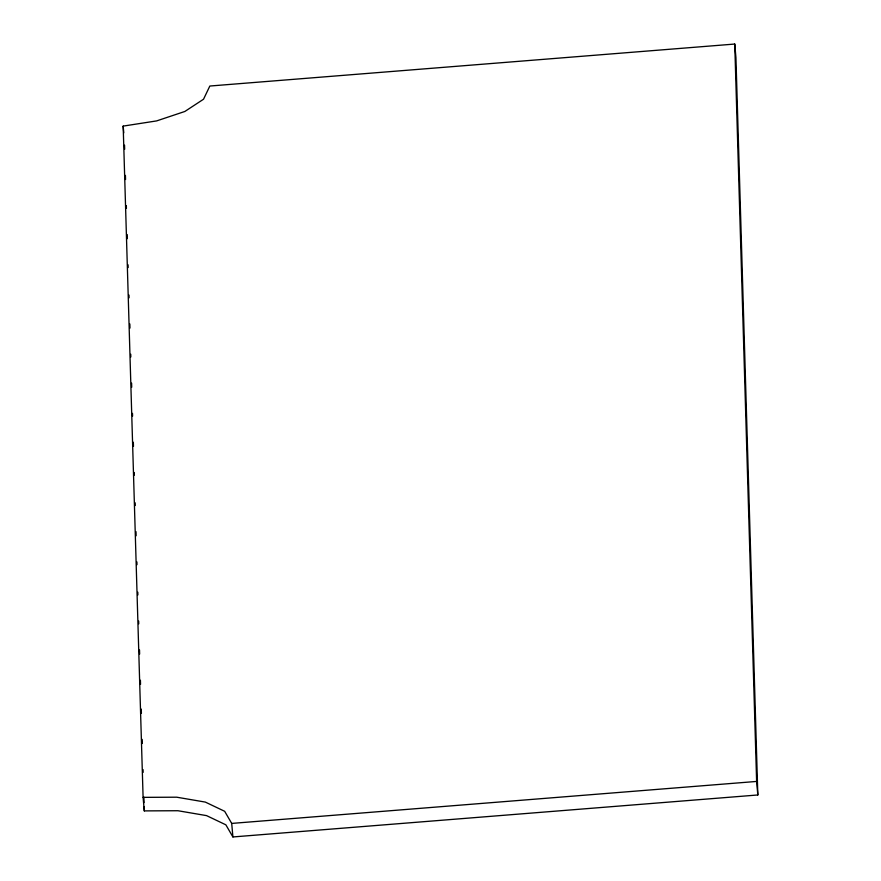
<?xml version="1.0" encoding="UTF-8"?>
<svg xmlns="http://www.w3.org/2000/svg" width="881" height="881" viewBox="0 0 881 881"><rect width="100%" height="100%" fill="white"/><g stroke="black" fill="none" stroke-linecap="round" stroke-linejoin="round"><path stroke-width="1.32" d="M123.175 126.104L156.642 120.906L184.856 111.469L203.533 99.223L209.832 86.03L734.743 44.05L735.932 57.584L757.825 794.97L232.903 836.95L225.866 824.825L206.55 815.619L177.907 810.729L144.297 810.894L143.096 797.36L123.175 126.104L123.769 132.866M143.096 797.36L176.707 797.195L205.35 802.095L224.666 811.302L231.714 823.416L756.625 781.436L734.743 44.05M756.625 781.436L757.825 794.97M231.714 823.416L232.903 836.95M124.54 145.134L124.662 149.263M125.432 175.396L125.554 179.526M126.335 205.658L126.412 208.412M127.183 234.544L127.316 238.674M128.086 264.807L128.163 267.56M128.989 295.069L129.067 297.822M129.837 323.955L129.97 328.084M130.74 354.217L130.817 356.97M131.599 383.103L131.721 387.233M132.491 413.365L132.579 416.118M133.35 442.251L133.472 446.381M134.253 472.513L134.33 475.266M135.145 502.776L135.233 505.529M136.004 531.661L136.126 535.791M136.907 561.924L136.984 564.677M137.799 592.186L137.888 594.939M138.658 621.072L138.746 623.825M139.517 649.958L139.638 654.087M140.42 680.22L140.542 684.339M141.268 709.106L141.401 713.225M142.171 739.368L142.293 743.487M143.074 769.631L143.151 772.373M143.889 797.14L144.055 802.635M144.176 806.765L144.297 810.894"/></g></svg>
